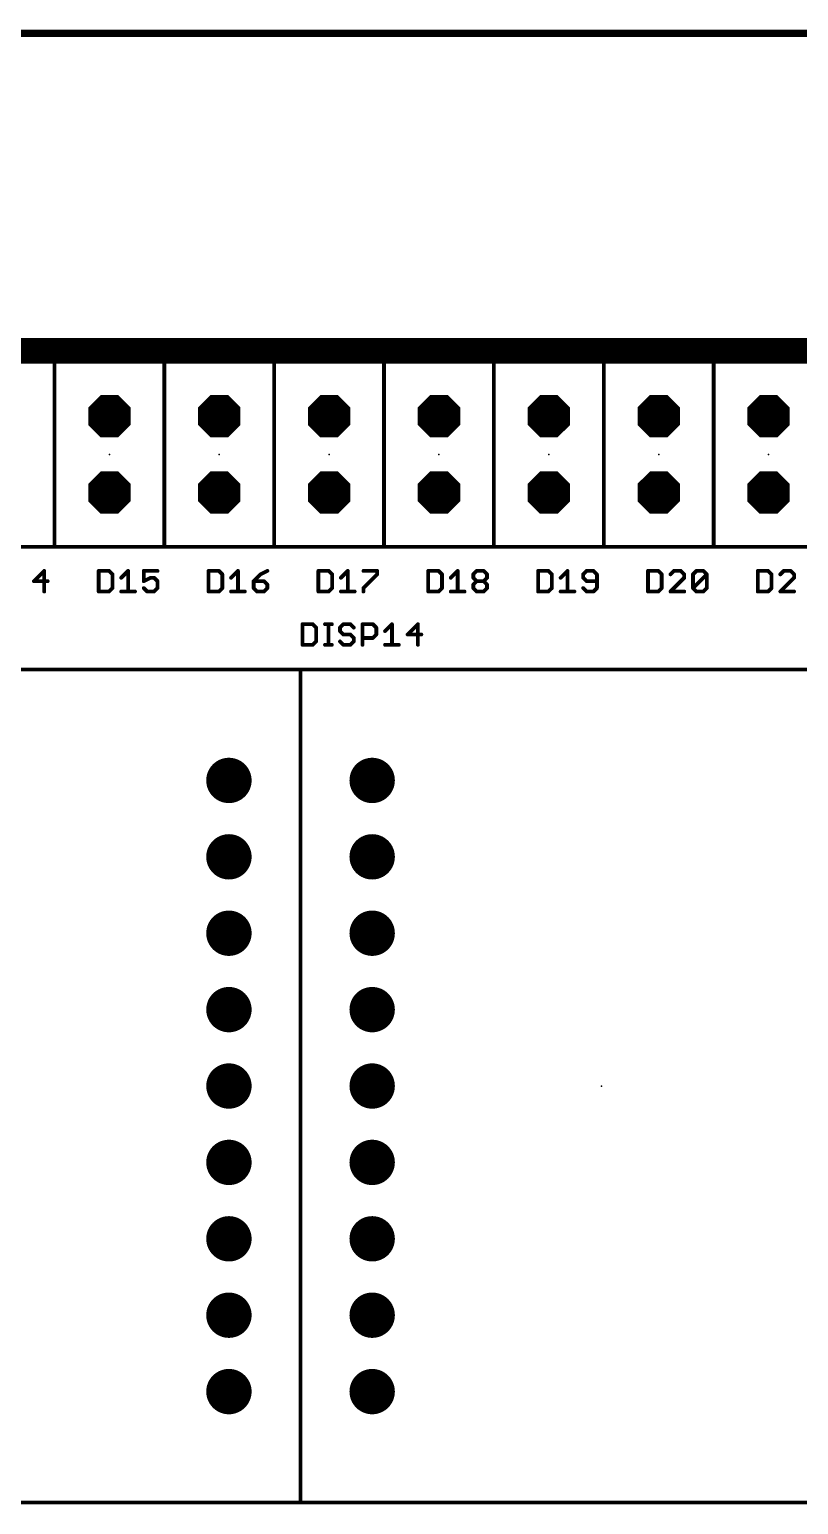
# Model space of a CAD drawing. Extents: x 0 to 426, y 0 to 160.
# Drawn here: x 80.99 to 106.54, y 111.09 to 160.13 of the extents above; entities that cross this region are included whole.
import ezdxf

# ---------------------------------------------------------------- set-up
doc = ezdxf.new("R2010")
doc.units = 0
doc.header["$MEASUREMENT"] = 0
doc.layers.get('0').update_dxf_attribs({"linetype": 'CONTINUOUS'})
for name, color, linetype in [('17', 82, 'CONTINUOUS'), ('20', 7, 'CONTINUOUS'), ('21', 253, 'CONTINUOUS'), ('23', 7, 'CONTINUOUS'), ('25', 253, 'CONTINUOUS')]:
    doc.layers.add(name, color=color, linetype=linetype)

# ---------------------------------------------------------------- blocks, each defined once
blk = doc.blocks.new('OCTAGONP')
at = {"const_width": 0.5}
blk.add_lwpolyline([(-0.25, -0.1036), (-0.25, 0.1036), (-0.1036, 0.25), (0.1036, 0.25), (0.25, 0.1036), (0.25, -0.1036), (0.1036, -0.25), (-0.1036, -0.25), (-0.25, -0.1036), (-0.25, 0.1036)], dxfattribs=at)
blk = doc.blocks.new('ROUNDP')
at = {"const_width": 0.5}
blk.add_lwpolyline([(0, -0.25, 1), (0, 0.25, 1), (0, -0.25)], format="xyb", dxfattribs=at)

msp = doc.modelspace()

# ---------------------------------------------------------------- linework, layer by layer
at = {"layer": '20', "const_width": 0.254}
msp.add_lwpolyline([(395, 160), (5, 160)], dxfattribs=at)
at = {"layer": '21', "const_width": 0.127}
for points in [[(81.825, 149.81), (78.175, 149.81)], [(81.825, 149.81), (78.175, 149.81)], [(81.825, 149.683), (78.175, 149.683)], [(81.825, 149.556), (78.175, 149.556)], [(81.825, 149.075), (81.825, 149.81)], [(85.475, 149.81), (81.825, 149.81)], [(81.825, 149.81), (81.825, 149.075)], [(85.475, 149.81), (81.825, 149.81)], [(85.475, 149.683), (81.825, 149.683)], [(85.475, 149.556), (81.825, 149.556)], [(85.475, 149.075), (85.475, 149.81)], [(89.125, 149.81), (85.475, 149.81)], [(85.475, 149.81), (85.475, 149.075)], [(89.125, 149.81), (85.475, 149.81)], [(89.125, 149.683), (85.475, 149.683)], [(89.125, 149.556), (85.475, 149.556)], [(89.125, 149.075), (89.125, 149.81)], [(92.775, 149.81), (89.125, 149.81)], [(89.125, 149.81), (89.125, 149.075)], [(92.775, 149.81), (89.125, 149.81)], [(92.775, 149.683), (89.125, 149.683)], [(92.775, 149.556), (89.125, 149.556)], [(92.775, 149.075), (92.775, 149.81)], [(96.425, 149.81), (92.775, 149.81)], [(92.775, 149.81), (92.775, 149.075)], [(96.425, 149.81), (92.775, 149.81)], [(96.425, 149.683), (92.775, 149.683)], [(96.425, 149.556), (92.775, 149.556)], [(96.425, 149.075), (96.425, 149.81)], [(100.075, 149.81), (96.425, 149.81)], [(96.425, 149.81), (96.425, 149.075)], [(100.075, 149.81), (96.425, 149.81)], [(100.075, 149.683), (96.425, 149.683)], [(100.075, 149.556), (96.425, 149.556)], [(100.075, 149.075), (100.075, 149.81)], [(103.725, 149.81), (100.075, 149.81)], [(100.075, 149.81), (100.075, 149.075)], [(103.725, 149.81), (100.075, 149.81)], [(103.725, 149.683), (100.075, 149.683)], [(103.725, 149.556), (100.075, 149.556)], [(103.725, 149.075), (103.725, 149.81)], [(107.375, 149.81), (103.725, 149.81)], [(103.725, 149.81), (103.725, 149.075)], [(107.375, 149.81), (103.725, 149.81)], [(107.375, 149.683), (103.725, 149.683)], [(107.375, 149.556), (103.725, 149.556)], [(81.825, 149.429), (78.175, 149.429)], [(81.825, 149.302), (78.175, 149.302)], [(81.825, 149.175), (78.175, 149.175)], [(78.175, 149.075), (81.825, 149.075)], [(78.175, 149.075), (81.825, 149.075)], [(85.475, 149.429), (81.825, 149.429)], [(85.475, 149.302), (81.825, 149.302)], [(85.475, 149.175), (81.825, 149.175)], [(81.825, 149.075), (81.825, 142.925)], [(81.825, 149.075), (85.475, 149.075)], [(81.825, 142.925), (81.825, 149.075)], [(81.825, 149.075), (85.475, 149.075)], [(89.125, 149.429), (85.475, 149.429)], [(89.125, 149.302), (85.475, 149.302)], [(89.125, 149.175), (85.475, 149.175)], [(85.475, 149.075), (85.475, 142.925)], [(85.475, 149.075), (89.125, 149.075)], [(85.475, 142.925), (85.475, 149.075)], [(85.475, 149.075), (89.125, 149.075)], [(92.775, 149.429), (89.125, 149.429)], [(92.775, 149.302), (89.125, 149.302)], [(92.775, 149.175), (89.125, 149.175)], [(89.125, 149.075), (89.125, 142.925)], [(89.125, 149.075), (92.775, 149.075)], [(89.125, 142.925), (89.125, 149.075)], [(89.125, 149.075), (92.775, 149.075)], [(96.425, 149.429), (92.775, 149.429)], [(96.425, 149.302), (92.775, 149.302)], [(96.425, 149.175), (92.775, 149.175)], [(92.775, 149.075), (92.775, 142.925)], [(92.775, 149.075), (96.425, 149.075)], [(92.775, 142.925), (92.775, 149.075)], [(92.775, 149.075), (96.425, 149.075)], [(100.075, 149.429), (96.425, 149.429)], [(100.075, 149.302), (96.425, 149.302)], [(100.075, 149.175), (96.425, 149.175)], [(96.425, 149.075), (96.425, 142.925)], [(96.425, 149.075), (100.075, 149.075)], [(96.425, 142.925), (96.425, 149.075)], [(96.425, 149.075), (100.075, 149.075)], [(103.725, 149.429), (100.075, 149.429)], [(103.725, 149.302), (100.075, 149.302)], [(103.725, 149.175), (100.075, 149.175)], [(100.075, 149.075), (100.075, 142.925)], [(100.075, 149.075), (103.725, 149.075)], [(100.075, 142.925), (100.075, 149.075)], [(100.075, 149.075), (103.725, 149.075)], [(107.375, 149.429), (103.725, 149.429)], [(107.375, 149.302), (103.725, 149.302)], [(107.375, 149.175), (103.725, 149.175)], [(103.725, 149.075), (103.725, 142.925)], [(103.725, 149.075), (107.375, 149.075)], [(103.725, 142.925), (103.725, 149.075)], [(103.725, 149.075), (107.375, 149.075)], [(81.825, 142.925), (78.175, 142.925)], [(85.475, 142.925), (81.825, 142.925)], [(89.125, 142.925), (85.475, 142.925)], [(92.775, 142.925), (89.125, 142.925)], [(96.425, 142.925), (92.775, 142.925)], [(100.075, 142.925), (96.425, 142.925)], [(103.725, 142.925), (100.075, 142.925)], [(107.375, 142.925), (103.725, 142.925)], [(90, 138.85), (70, 138.85)], [(90, 138.85), (90, 111.15)], [(110, 138.85), (90, 138.85)], [(90, 111.15), (90, 138.85)], [(70, 111.15), (90, 111.15)], [(90, 111.15), (110, 111.15)]]:
    msp.add_lwpolyline(points, dxfattribs=at)
at = {"layer": '21', "const_width": 0.0635}
for points in [[(81.825, 149.7148, 1), (81.825, 149.6513)], [(81.8568, 149.81, 1), (81.7933, 149.81)], [(81.8568, 149.81, 1), (81.7933, 149.81)], [(81.825, 149.8417, 1), (81.825, 149.7783)], [(81.825, 149.8417, 1), (81.825, 149.7783)], [(81.825, 149.5877, 1), (81.825, 149.5243)], [(81.825, 149.7783, 1), (81.825, 149.8417)], [(81.825, 149.7783, 1), (81.825, 149.8417)], [(81.825, 149.6513, 1), (81.825, 149.7148)], [(81.825, 149.5243, 1), (81.825, 149.5877)], [(85.5068, 149.81, 1), (85.4433, 149.81)], [(85.5068, 149.81, 1), (85.4433, 149.81)], [(85.475, 149.8417, 1), (85.475, 149.7783)], [(85.475, 149.8417, 1), (85.475, 149.7783)], [(85.475, 149.7148, 1), (85.475, 149.6513)], [(85.475, 149.5877, 1), (85.475, 149.5243)], [(85.475, 149.7783, 1), (85.475, 149.8417)], [(85.475, 149.7783, 1), (85.475, 149.8417)], [(85.475, 149.6513, 1), (85.475, 149.7148)], [(85.475, 149.5243, 1), (85.475, 149.5877)], [(89.1568, 149.81, 1), (89.0932, 149.81)], [(89.1568, 149.81, 1), (89.0932, 149.81)], [(89.125, 149.7148, 1), (89.125, 149.6513)], [(89.125, 149.8417, 1), (89.125, 149.7783)], [(89.125, 149.8417, 1), (89.125, 149.7783)], [(89.125, 149.5877, 1), (89.125, 149.5243)], [(89.125, 149.7783, 1), (89.125, 149.8417)], [(89.125, 149.7783, 1), (89.125, 149.8417)], [(89.125, 149.6513, 1), (89.125, 149.7148)], [(89.125, 149.5243, 1), (89.125, 149.5877)], [(92.775, 149.7148, 1), (92.775, 149.6513)], [(92.8068, 149.81, 1), (92.7433, 149.81)], [(92.8068, 149.81, 1), (92.7433, 149.81)], [(92.775, 149.8417, 1), (92.775, 149.7783)], [(92.775, 149.8417, 1), (92.775, 149.7783)], [(92.775, 149.5877, 1), (92.775, 149.5243)], [(92.775, 149.7783, 1), (92.775, 149.8417)], [(92.775, 149.7783, 1), (92.775, 149.8417)], [(92.775, 149.6513, 1), (92.775, 149.7148)], [(92.775, 149.5243, 1), (92.775, 149.5877)], [(96.4568, 149.81, 1), (96.3933, 149.81)], [(96.4568, 149.81, 1), (96.3933, 149.81)], [(96.425, 149.8417, 1), (96.425, 149.7783)], [(96.425, 149.8417, 1), (96.425, 149.7783)], [(96.425, 149.7148, 1), (96.425, 149.6513)], [(96.425, 149.5877, 1), (96.425, 149.5243)], [(96.425, 149.7783, 1), (96.425, 149.8417)], [(96.425, 149.7783, 1), (96.425, 149.8417)], [(96.425, 149.6513, 1), (96.425, 149.7148)], [(96.425, 149.5243, 1), (96.425, 149.5877)], [(100.075, 149.7148, 1), (100.075, 149.6513)], [(100.1068, 149.81, 1), (100.0433, 149.81)], [(100.1068, 149.81, 1), (100.0433, 149.81)], [(100.075, 149.8417, 1), (100.075, 149.7783)], [(100.075, 149.8417, 1), (100.075, 149.7783)], [(100.075, 149.5877, 1), (100.075, 149.5243)], [(100.075, 149.7783, 1), (100.075, 149.8417)], [(100.075, 149.7783, 1), (100.075, 149.8417)], [(100.075, 149.6513, 1), (100.075, 149.7148)], [(100.075, 149.5243, 1), (100.075, 149.5877)], [(103.7568, 149.81, 1), (103.6933, 149.81)], [(103.7568, 149.81, 1), (103.6933, 149.81)], [(103.725, 149.8417, 1), (103.725, 149.7783)], [(103.725, 149.8417, 1), (103.725, 149.7783)], [(103.725, 149.7148, 1), (103.725, 149.6513)], [(103.725, 149.5877, 1), (103.725, 149.5243)], [(103.725, 149.7783, 1), (103.725, 149.8417)], [(103.725, 149.7783, 1), (103.725, 149.8417)], [(103.725, 149.6513, 1), (103.725, 149.7148)], [(103.725, 149.5243, 1), (103.725, 149.5877)], [(81.825, 149.3338, 1), (81.825, 149.2703)], [(81.825, 149.1068, 1), (81.825, 149.0433)], [(81.825, 149.1068, 1), (81.825, 149.0433)], [(81.825, 149.4607, 1), (81.825, 149.3973)], [(81.825, 149.2067, 1), (81.825, 149.1433)], [(81.8568, 149.075, 1), (81.7933, 149.075)], [(81.8568, 149.075, 1), (81.7933, 149.075)], [(81.7933, 149.075, 1), (81.8568, 149.075)], [(81.7933, 149.075, 1), (81.8568, 149.075)], [(81.825, 149.3973, 1), (81.825, 149.4607)], [(81.825, 149.2703, 1), (81.825, 149.3338)], [(81.825, 149.1433, 1), (81.825, 149.2067)], [(81.825, 149.0433, 1), (81.825, 149.1068)], [(81.825, 149.0433, 1), (81.825, 149.1068)], [(85.475, 149.4607, 1), (85.475, 149.3973)], [(85.475, 149.3338, 1), (85.475, 149.2703)], [(85.475, 149.2067, 1), (85.475, 149.1433)], [(85.5068, 149.075, 1), (85.4433, 149.075)], [(85.475, 149.1068, 1), (85.475, 149.0433)], [(85.5068, 149.075, 1), (85.4433, 149.075)], [(85.475, 149.1068, 1), (85.475, 149.0433)], [(85.4433, 149.075, 1), (85.5068, 149.075)], [(85.4433, 149.075, 1), (85.5068, 149.075)], [(85.475, 149.3973, 1), (85.475, 149.4607)], [(85.475, 149.2703, 1), (85.475, 149.3338)], [(85.475, 149.1433, 1), (85.475, 149.2067)], [(85.475, 149.0433, 1), (85.475, 149.1068)], [(85.475, 149.0433, 1), (85.475, 149.1068)], [(89.1568, 149.075, 1), (89.0932, 149.075)], [(89.1568, 149.075, 1), (89.0932, 149.075)], [(89.0932, 149.075, 1), (89.1568, 149.075)], [(89.0932, 149.075, 1), (89.1568, 149.075)], [(89.125, 149.3338, 1), (89.125, 149.2703)], [(89.125, 149.1068, 1), (89.125, 149.0433)], [(89.125, 149.1068, 1), (89.125, 149.0433)], [(89.125, 149.4607, 1), (89.125, 149.3973)], [(89.125, 149.2067, 1), (89.125, 149.1433)], [(89.125, 149.3973, 1), (89.125, 149.4607)], [(89.125, 149.2703, 1), (89.125, 149.3338)], [(89.125, 149.1433, 1), (89.125, 149.2067)], [(89.125, 149.0433, 1), (89.125, 149.1068)], [(89.125, 149.0433, 1), (89.125, 149.1068)], [(92.775, 149.3338, 1), (92.775, 149.2703)], [(92.775, 149.1068, 1), (92.775, 149.0433)], [(92.775, 149.1068, 1), (92.775, 149.0433)], [(92.775, 149.4607, 1), (92.775, 149.3973)], [(92.775, 149.2067, 1), (92.775, 149.1433)], [(92.8068, 149.075, 1), (92.7433, 149.075)], [(92.8068, 149.075, 1), (92.7433, 149.075)], [(92.7433, 149.075, 1), (92.8068, 149.075)], [(92.7433, 149.075, 1), (92.8068, 149.075)], [(92.775, 149.3973, 1), (92.775, 149.4607)], [(92.775, 149.2703, 1), (92.775, 149.3338)], [(92.775, 149.1433, 1), (92.775, 149.2067)], [(92.775, 149.0433, 1), (92.775, 149.1068)], [(92.775, 149.0433, 1), (92.775, 149.1068)], [(96.425, 149.4607, 1), (96.425, 149.3973)], [(96.425, 149.3338, 1), (96.425, 149.2703)], [(96.425, 149.2067, 1), (96.425, 149.1433)], [(96.4568, 149.075, 1), (96.3933, 149.075)], [(96.425, 149.1068, 1), (96.425, 149.0433)], [(96.4568, 149.075, 1), (96.3933, 149.075)], [(96.425, 149.1068, 1), (96.425, 149.0433)], [(96.3933, 149.075, 1), (96.4568, 149.075)], [(96.3933, 149.075, 1), (96.4568, 149.075)], [(96.425, 149.3973, 1), (96.425, 149.4607)], [(96.425, 149.2703, 1), (96.425, 149.3338)], [(96.425, 149.1433, 1), (96.425, 149.2067)], [(96.425, 149.0433, 1), (96.425, 149.1068)], [(96.425, 149.0433, 1), (96.425, 149.1068)], [(100.075, 149.3338, 1), (100.075, 149.2703)], [(100.075, 149.1068, 1), (100.075, 149.0433)], [(100.075, 149.1068, 1), (100.075, 149.0433)], [(100.075, 149.4607, 1), (100.075, 149.3973)], [(100.075, 149.2067, 1), (100.075, 149.1433)], [(100.1068, 149.075, 1), (100.0433, 149.075)], [(100.1068, 149.075, 1), (100.0433, 149.075)], [(100.0433, 149.075, 1), (100.1068, 149.075)], [(100.0433, 149.075, 1), (100.1068, 149.075)], [(100.075, 149.3973, 1), (100.075, 149.4607)], [(100.075, 149.2703, 1), (100.075, 149.3338)], [(100.075, 149.1433, 1), (100.075, 149.2067)], [(100.075, 149.0433, 1), (100.075, 149.1068)], [(100.075, 149.0433, 1), (100.075, 149.1068)], [(103.725, 149.4607, 1), (103.725, 149.3973)], [(103.725, 149.3338, 1), (103.725, 149.2703)], [(103.725, 149.2067, 1), (103.725, 149.1433)], [(103.7568, 149.075, 1), (103.6933, 149.075)], [(103.725, 149.1068, 1), (103.725, 149.0433)], [(103.7568, 149.075, 1), (103.6933, 149.075)], [(103.725, 149.1068, 1), (103.725, 149.0433)], [(103.6933, 149.075, 1), (103.7568, 149.075)], [(103.6933, 149.075, 1), (103.7568, 149.075)], [(103.725, 149.3973, 1), (103.725, 149.4607)], [(103.725, 149.2703, 1), (103.725, 149.3338)], [(103.725, 149.1433, 1), (103.725, 149.2067)], [(103.725, 149.0433, 1), (103.725, 149.1068)], [(103.725, 149.0433, 1), (103.725, 149.1068)], [(81.825, 142.9567, 1), (81.825, 142.8933)], [(81.7933, 142.925, 1), (81.8568, 142.925)], [(81.7933, 142.925, 1), (81.8568, 142.925)], [(81.825, 142.8933, 1), (81.825, 142.9567)], [(85.475, 142.9567, 1), (85.475, 142.8933)], [(85.4433, 142.925, 1), (85.5068, 142.925)], [(85.4433, 142.925, 1), (85.5068, 142.925)], [(85.475, 142.8933, 1), (85.475, 142.9567)], [(89.0932, 142.925, 1), (89.1568, 142.925)], [(89.0932, 142.925, 1), (89.1568, 142.925)], [(89.125, 142.9567, 1), (89.125, 142.8933)], [(89.125, 142.8933, 1), (89.125, 142.9567)], [(92.775, 142.9567, 1), (92.775, 142.8933)], [(92.7433, 142.925, 1), (92.8068, 142.925)], [(92.7433, 142.925, 1), (92.8068, 142.925)], [(92.775, 142.8933, 1), (92.775, 142.9567)], [(96.425, 142.9567, 1), (96.425, 142.8933)], [(96.3933, 142.925, 1), (96.4568, 142.925)], [(96.3933, 142.925, 1), (96.4568, 142.925)], [(96.425, 142.8933, 1), (96.425, 142.9567)], [(100.075, 142.9567, 1), (100.075, 142.8933)], [(100.0433, 142.925, 1), (100.1068, 142.925)], [(100.0433, 142.925, 1), (100.1068, 142.925)], [(100.075, 142.8933, 1), (100.075, 142.9567)], [(103.725, 142.9567, 1), (103.725, 142.8933)], [(103.6933, 142.925, 1), (103.7568, 142.925)], [(103.6933, 142.925, 1), (103.7568, 142.925)], [(103.725, 142.8933, 1), (103.725, 142.9567)], [(90.0318, 138.85, 1), (89.9682, 138.85)], [(90.0318, 138.85, 1), (89.9682, 138.85)], [(90, 138.8817, 1), (90, 138.8183)], [(90, 138.8183, 1), (90, 138.8817)], [(89.9682, 111.15, 1), (90.0318, 111.15)], [(89.9682, 111.15, 1), (90.0318, 111.15)], [(90, 111.1818, 1), (90, 111.1183)], [(90, 111.1183, 1), (90, 111.1818)]]:
    msp.add_lwpolyline(points, format="xyb", dxfattribs=at)
at = {"layer": '23'}
for p in [(83.65, 146), (87.3, 146), (90.95, 146), (94.6, 146), (98.25, 146), (101.9, 146), (105.55, 146), (100, 125)]:
    msp.add_point(p, dxfattribs=at)
at = {"layer": '25', "const_width": 0.127}
for points in [[(81.4833, 142.1271), (81.1401, 141.7839)], [(81.1401, 141.7839), (81.5977, 141.7839)], [(81.4833, 141.4407), (81.4833, 142.1271)], [(83.2933, 142.1271), (83.2933, 141.4407)], [(83.6364, 142.1271), (83.2933, 142.1271)], [(83.7508, 142.0127), (83.6364, 142.1271)], [(83.7508, 141.5551), (83.7508, 142.0127)], [(84.0417, 141.8983), (84.2705, 142.1271)], [(84.2705, 142.1271), (84.2705, 141.4407)], [(85.2477, 142.1271), (84.7901, 142.1271)], [(84.7901, 142.1271), (84.7901, 141.7839)], [(84.7901, 141.7839), (85.0189, 141.8983)], [(85.0189, 141.8983), (85.1333, 141.8983)], [(85.1333, 141.8983), (85.2477, 141.7839)], [(85.2477, 141.7839), (85.2477, 141.5551)], [(86.9433, 142.1271), (86.9433, 141.4407)], [(87.2864, 142.1271), (86.9433, 142.1271)], [(87.4008, 142.0127), (87.2864, 142.1271)], [(87.4008, 141.5551), (87.4008, 142.0127)], [(87.6917, 141.8983), (87.9205, 142.1271)], [(87.9205, 142.1271), (87.9205, 141.4407)], [(88.6689, 142.0127), (88.4401, 141.7839)], [(88.4401, 141.7839), (88.4401, 141.5551)], [(88.7833, 141.7839), (88.4401, 141.7839)], [(88.8977, 142.1271), (88.6689, 142.0127)], [(88.8977, 141.6695), (88.7833, 141.7839)], [(88.8977, 141.5551), (88.8977, 141.6695)], [(90.5933, 142.1271), (90.5933, 141.4407)], [(90.9364, 142.1271), (90.5933, 142.1271)], [(91.0508, 142.0127), (90.9364, 142.1271)], [(91.0508, 141.5551), (91.0508, 142.0127)], [(91.3417, 141.8983), (91.5705, 142.1271)], [(91.5705, 142.1271), (91.5705, 141.4407)], [(92.0901, 142.1271), (92.5477, 142.1271)], [(92.5477, 142.0127), (92.0901, 141.5551)], [(92.5477, 142.1271), (92.5477, 142.0127)], [(94.2433, 142.1271), (94.2433, 141.4407)], [(94.5864, 142.1271), (94.2433, 142.1271)], [(94.7008, 142.0127), (94.5864, 142.1271)], [(94.7008, 141.5551), (94.7008, 142.0127)], [(94.9917, 141.8983), (95.2205, 142.1271)], [(95.2205, 142.1271), (95.2205, 141.4407)], [(95.7401, 142.0127), (95.8545, 142.1271)], [(95.7401, 141.8983), (95.7401, 142.0127)], [(95.8545, 141.7839), (95.7401, 141.8983)], [(95.7401, 141.6695), (95.8545, 141.7839)], [(95.7401, 141.5551), (95.7401, 141.6695)], [(95.8545, 142.1271), (96.0833, 142.1271)], [(95.8545, 141.7839), (96.0833, 141.7839)], [(96.0833, 142.1271), (96.1977, 142.0127)], [(96.1977, 141.8983), (96.0833, 141.7839)], [(96.0833, 141.7839), (96.1977, 141.6695)], [(96.1977, 142.0127), (96.1977, 141.8983)], [(96.1977, 141.6695), (96.1977, 141.5551)], [(97.8933, 142.1271), (97.8933, 141.4407)], [(98.2364, 142.1271), (97.8933, 142.1271)], [(98.3508, 142.0127), (98.2364, 142.1271)], [(98.3508, 141.5551), (98.3508, 142.0127)], [(98.6417, 141.8983), (98.8705, 142.1271)], [(98.8705, 142.1271), (98.8705, 141.4407)], [(99.5045, 142.1271), (99.3901, 142.0127)], [(99.3901, 142.0127), (99.3901, 141.8983)], [(99.3901, 141.8983), (99.5045, 141.7839)], [(99.7333, 142.1271), (99.5045, 142.1271)], [(99.5045, 141.7839), (99.8477, 141.7839)], [(99.8477, 142.0127), (99.7333, 142.1271)], [(99.8477, 141.5551), (99.8477, 142.0127)], [(101.5433, 142.1271), (101.5433, 141.4407)], [(101.8864, 142.1271), (101.5433, 142.1271)], [(102.0008, 142.0127), (101.8864, 142.1271)], [(102.0008, 141.5551), (102.0008, 142.0127)], [(102.4061, 142.1271), (102.2917, 142.0127)], [(102.2917, 141.4407), (102.7493, 141.8983)], [(102.6349, 142.1271), (102.4061, 142.1271)], [(102.7493, 142.0127), (102.6349, 142.1271)], [(102.7493, 141.8983), (102.7493, 142.0127)], [(103.0401, 142.0127), (103.1545, 142.1271)], [(103.0401, 141.5551), (103.0401, 142.0127)], [(103.0401, 141.5551), (103.4977, 142.0127)], [(103.1545, 142.1271), (103.3833, 142.1271)], [(103.3833, 142.1271), (103.4977, 142.0127)], [(103.4977, 142.0127), (103.4977, 141.5551)], [(105.1933, 142.1271), (105.1933, 141.4407)], [(105.5364, 142.1271), (105.1933, 142.1271)], [(105.6508, 142.0127), (105.5364, 142.1271)], [(105.6508, 141.5551), (105.6508, 142.0127)], [(106.0561, 142.1271), (105.9417, 142.0127)], [(105.9417, 141.4407), (106.3993, 141.8983)], [(106.2849, 142.1271), (106.0561, 142.1271)], [(106.3993, 142.0127), (106.2849, 142.1271)], [(106.3993, 141.8983), (106.3993, 142.0127)], [(83.2933, 141.4407), (83.6364, 141.4407)], [(83.6364, 141.4407), (83.7508, 141.5551)], [(84.0417, 141.4407), (84.4993, 141.4407)], [(84.9045, 141.4407), (84.7901, 141.5551)], [(85.1333, 141.4407), (84.9045, 141.4407)], [(85.2477, 141.5551), (85.1333, 141.4407)], [(86.9433, 141.4407), (87.2864, 141.4407)], [(87.2864, 141.4407), (87.4008, 141.5551)], [(87.6917, 141.4407), (88.1493, 141.4407)], [(88.4401, 141.5551), (88.5545, 141.4407)], [(88.5545, 141.4407), (88.7833, 141.4407)], [(88.7833, 141.4407), (88.8977, 141.5551)], [(90.5933, 141.4407), (90.9364, 141.4407)], [(90.9364, 141.4407), (91.0508, 141.5551)], [(91.3417, 141.4407), (91.7993, 141.4407)], [(92.0901, 141.5551), (92.0901, 141.4407)], [(94.2433, 141.4407), (94.5864, 141.4407)], [(94.5864, 141.4407), (94.7008, 141.5551)], [(94.9917, 141.4407), (95.4493, 141.4407)], [(95.8545, 141.4407), (95.7401, 141.5551)], [(96.0833, 141.4407), (95.8545, 141.4407)], [(96.1977, 141.5551), (96.0833, 141.4407)], [(97.8933, 141.4407), (98.2364, 141.4407)], [(98.2364, 141.4407), (98.3508, 141.5551)], [(98.6417, 141.4407), (99.0993, 141.4407)], [(99.3901, 141.5551), (99.5045, 141.4407)], [(99.5045, 141.4407), (99.7333, 141.4407)], [(99.7333, 141.4407), (99.8477, 141.5551)], [(101.5433, 141.4407), (101.8864, 141.4407)], [(101.8864, 141.4407), (102.0008, 141.5551)], [(102.7493, 141.4407), (102.2917, 141.4407)], [(103.1545, 141.4407), (103.0401, 141.5551)], [(103.3833, 141.4407), (103.1545, 141.4407)], [(103.4977, 141.5551), (103.3833, 141.4407)], [(105.1933, 141.4407), (105.5364, 141.4407)], [(105.5364, 141.4407), (105.6508, 141.5551)], [(106.3993, 141.4407), (105.9417, 141.4407)], [(90.0635, 140.3549), (90.0635, 139.6685)], [(90.4067, 140.3549), (90.0635, 140.3549)], [(90.5211, 140.2405), (90.4067, 140.3549)], [(90.5211, 139.7829), (90.5211, 140.2405)], [(90.8119, 140.3549), (91.0407, 140.3549)], [(90.9263, 139.6685), (90.9263, 140.3549)], [(91.4253, 140.3549), (91.3109, 140.2405)], [(91.3109, 140.2405), (91.3109, 140.1261)], [(91.654, 140.3549), (91.4253, 140.3549)], [(91.7685, 140.2405), (91.654, 140.3549)], [(92.0593, 139.6685), (92.0593, 140.3549)], [(92.0593, 140.3549), (92.4025, 140.3549)], [(92.4025, 140.3549), (92.5169, 140.2405)], [(92.5169, 140.2405), (92.5169, 140.0117)], [(92.8077, 140.1261), (93.0365, 140.3549)], [(93.0365, 140.3549), (93.0365, 139.6685)], [(93.8993, 140.3549), (93.5561, 140.0117)], [(93.8993, 139.6685), (93.8993, 140.3549)], [(90.4067, 139.6685), (90.5211, 139.7829)], [(91.3109, 140.1261), (91.4253, 140.0117)], [(91.4253, 139.6685), (91.3109, 139.7829)], [(91.4253, 140.0117), (91.654, 140.0117)], [(91.654, 140.0117), (91.7685, 139.8973)], [(91.7685, 139.7829), (91.654, 139.6685)], [(91.7685, 139.8973), (91.7685, 139.7829)], [(92.4025, 139.8973), (92.0593, 139.8973)], [(92.5169, 140.0117), (92.4025, 139.8973)], [(93.5561, 140.0117), (94.0137, 140.0117)], [(90.0635, 139.6685), (90.4067, 139.6685)], [(90.8119, 139.6685), (91.0407, 139.6685)], [(91.654, 139.6685), (91.4253, 139.6685)], [(92.8077, 139.6685), (93.2653, 139.6685)]]:
    msp.add_lwpolyline(points, dxfattribs=at)
at = {"layer": '25', "const_width": 0.0635}
for points in [[(81.1401, 141.8156, 1), (81.1401, 141.7521)], [(81.1176, 141.8063, 1), (81.1625, 141.7614)], [(81.515, 142.1271, 1), (81.4515, 142.1271)], [(81.5057, 142.1046, 1), (81.4608, 142.1495)], [(81.5977, 141.7521, 1), (81.5977, 141.8156)], [(83.325, 142.1271, 1), (83.2615, 142.1271)], [(83.2933, 142.1588, 1), (83.2933, 142.0953)], [(83.6589, 142.1495, 1), (83.614, 142.1046)], [(83.6364, 142.0953, 1), (83.6364, 142.1588)], [(83.7826, 142.0127, 1), (83.7191, 142.0127)], [(83.7284, 141.9902, 1), (83.7733, 142.0351)], [(84.0192, 141.9207, 1), (84.0641, 141.8758)], [(84.3022, 142.1271, 1), (84.2387, 142.1271)], [(84.2929, 142.1046, 1), (84.248, 142.1495)], [(84.8218, 142.1271, 1), (84.7583, 142.1271)], [(84.7901, 142.1588, 1), (84.7901, 142.0953)], [(84.7759, 141.8123, 1), (84.8043, 141.7555)], [(84.7583, 141.7839, 1), (84.8218, 141.7839)], [(85.0189, 141.93, 1), (85.0189, 141.8665)], [(85.0331, 141.8699, 1), (85.0047, 141.9267)], [(85.1557, 141.9207, 1), (85.1108, 141.8758)], [(85.1333, 141.8665, 1), (85.1333, 141.93)], [(85.2794, 141.7839, 1), (85.2159, 141.7839)], [(85.2252, 141.7614, 1), (85.2701, 141.8063)], [(85.2477, 142.0953, 1), (85.2477, 142.1588)], [(86.975, 142.1271, 1), (86.9115, 142.1271)], [(86.9433, 142.1588, 1), (86.9433, 142.0953)], [(87.3089, 142.1495, 1), (87.264, 142.1046)], [(87.2864, 142.0953, 1), (87.2864, 142.1588)], [(87.4326, 142.0127, 1), (87.3691, 142.0127)], [(87.3784, 141.9902, 1), (87.4233, 142.0351)], [(87.6692, 141.9207, 1), (87.7141, 141.8758)], [(87.9522, 142.1271, 1), (87.8887, 142.1271)], [(87.9429, 142.1046, 1), (87.898, 142.1495)], [(88.4718, 141.7839, 1), (88.4083, 141.7839)], [(88.4401, 141.8156, 1), (88.4401, 141.7521)], [(88.4176, 141.8063, 1), (88.4625, 141.7614)], [(88.6547, 142.0411, 1), (88.6831, 141.9843)], [(88.6913, 141.9902, 1), (88.6464, 142.0351)], [(88.8057, 141.8063, 1), (88.7608, 141.7614)], [(88.7833, 141.7521, 1), (88.7833, 141.8156)], [(88.9294, 141.6695, 1), (88.8659, 141.6695)], [(88.9119, 142.0987, 1), (88.8835, 142.1555)], [(90.625, 142.1271, 1), (90.5615, 142.1271)], [(90.5933, 142.1588, 1), (90.5933, 142.0953)], [(90.9589, 142.1495, 1), (90.914, 142.1046)], [(90.9364, 142.0953, 1), (90.9364, 142.1588)], [(91.0826, 142.0127, 1), (91.0191, 142.0127)], [(91.0284, 141.9902, 1), (91.0733, 142.0351)], [(91.3192, 141.9207, 1), (91.3641, 141.8758)], [(91.6022, 142.1271, 1), (91.5387, 142.1271)], [(91.5929, 142.1046, 1), (91.548, 142.1495)], [(92.0901, 142.1588, 1), (92.0901, 142.0953)], [(92.5794, 142.1271, 1), (92.5159, 142.1271)], [(92.5159, 142.0127, 1), (92.5794, 142.0127)], [(92.5701, 141.9902, 1), (92.5252, 142.0351)], [(92.5477, 142.0953, 1), (92.5477, 142.1588)], [(94.275, 142.1271, 1), (94.2115, 142.1271)], [(94.2433, 142.1588, 1), (94.2433, 142.0953)], [(94.6089, 142.1495, 1), (94.564, 142.1046)], [(94.5864, 142.0953, 1), (94.5864, 142.1588)], [(94.7326, 142.0127, 1), (94.6691, 142.0127)], [(94.6784, 141.9902, 1), (94.7233, 142.0351)], [(94.9692, 141.9207, 1), (95.0141, 141.8758)], [(95.2522, 142.1271, 1), (95.1887, 142.1271)], [(95.2429, 142.1046, 1), (95.198, 142.1495)], [(95.7718, 142.0127, 1), (95.7083, 142.0127)], [(95.7083, 141.8983, 1), (95.7718, 141.8983)], [(95.7718, 141.6695, 1), (95.7083, 141.6695)], [(95.7176, 142.0351, 1), (95.7625, 141.9902)], [(95.7625, 141.9207, 1), (95.7176, 141.8758)], [(95.8545, 142.1588, 1), (95.8545, 142.0953)], [(95.8545, 141.8156, 1), (95.8545, 141.7521)], [(95.8769, 142.1046, 1), (95.832, 142.1495)], [(95.8769, 141.7614, 1), (95.832, 141.8063)], [(95.832, 141.7614, 1), (95.8769, 141.8063)], [(96.1057, 142.1495, 1), (96.0608, 142.1046)], [(96.1057, 141.8063, 1), (96.0608, 141.7614)], [(96.0608, 141.8063, 1), (96.1057, 141.7614)], [(96.0833, 142.0953, 1), (96.0833, 142.1588)], [(96.0833, 141.7521, 1), (96.0833, 141.8156)], [(96.2294, 142.0127, 1), (96.1659, 142.0127)], [(96.1659, 141.8983, 1), (96.2294, 141.8983)], [(96.2294, 141.6695, 1), (96.1659, 141.6695)], [(96.2201, 141.8758, 1), (96.1752, 141.9207)], [(96.1752, 141.9902, 1), (96.2201, 142.0351)], [(97.925, 142.1271, 1), (97.8615, 142.1271)], [(97.8933, 142.1588, 1), (97.8933, 142.0953)], [(98.2589, 142.1495, 1), (98.214, 142.1046)], [(98.2364, 142.0953, 1), (98.2364, 142.1588)], [(98.3826, 142.0127, 1), (98.3191, 142.0127)], [(98.3284, 141.9902, 1), (98.3733, 142.0351)], [(98.6192, 141.9207, 1), (98.6641, 141.8758)], [(98.9022, 142.1271, 1), (98.8387, 142.1271)], [(98.8929, 142.1046, 1), (98.848, 142.1495)], [(99.4218, 142.0127, 1), (99.3583, 142.0127)], [(99.3676, 142.0351, 1), (99.4125, 141.9902)], [(99.4125, 141.9207, 1), (99.3676, 141.8758)], [(99.3583, 141.8983, 1), (99.4218, 141.8983)], [(99.5045, 142.1588, 1), (99.5045, 142.0953)], [(99.5045, 141.8156, 1), (99.5045, 141.7521)], [(99.5269, 142.1046, 1), (99.482, 142.1495)], [(99.482, 141.7614, 1), (99.5269, 141.8063)], [(99.7557, 142.1495, 1), (99.7108, 142.1046)], [(99.7333, 142.0953, 1), (99.7333, 142.1588)], [(99.8794, 142.0127, 1), (99.8159, 142.0127)], [(99.8252, 141.9902, 1), (99.8701, 142.0351)], [(99.8477, 141.7521, 1), (99.8477, 141.8156)], [(101.575, 142.1271, 1), (101.5115, 142.1271)], [(101.5433, 142.1588, 1), (101.5433, 142.0953)], [(101.9089, 142.1495, 1), (101.864, 142.1046)], [(101.8864, 142.0953, 1), (101.8864, 142.1588)], [(102.0326, 142.0127, 1), (101.9691, 142.0127)], [(101.9784, 141.9902, 1), (102.0233, 142.0351)], [(102.2692, 142.0351, 1), (102.3141, 141.9902)], [(102.4061, 142.1588, 1), (102.4061, 142.0953)], [(102.4285, 142.1046, 1), (102.3836, 142.1495)], [(102.6573, 142.1495, 1), (102.6124, 142.1046)], [(102.6349, 142.0953, 1), (102.6349, 142.1588)], [(102.781, 142.0127, 1), (102.7175, 142.0127)], [(102.7175, 141.8983, 1), (102.781, 141.8983)], [(102.7268, 141.9902, 1), (102.7717, 142.0351)], [(102.7717, 141.8758, 1), (102.7268, 141.9207)], [(103.0718, 142.0127, 1), (103.0083, 142.0127)], [(103.0176, 142.0351, 1), (103.0625, 141.9902)], [(103.1545, 142.1588, 1), (103.1545, 142.0953)], [(103.1769, 142.1046, 1), (103.132, 142.1495)], [(103.4057, 142.1495, 1), (103.3608, 142.1046)], [(103.3833, 142.0953, 1), (103.3833, 142.1588)], [(103.5294, 142.0127, 1), (103.4659, 142.0127)], [(103.5201, 141.9902, 1), (103.4752, 142.0351)], [(103.4752, 141.9902, 1), (103.5201, 142.0351)], [(105.225, 142.1271, 1), (105.1615, 142.1271)], [(105.1933, 142.1588, 1), (105.1933, 142.0953)], [(105.5589, 142.1495, 1), (105.514, 142.1046)], [(105.5364, 142.0953, 1), (105.5364, 142.1588)], [(105.6826, 142.0127, 1), (105.6191, 142.0127)], [(105.6284, 141.9902, 1), (105.6733, 142.0351)], [(105.9192, 142.0351, 1), (105.9641, 141.9902)], [(106.0561, 142.1588, 1), (106.0561, 142.0953)], [(106.0785, 142.1046, 1), (106.0336, 142.1495)], [(106.3073, 142.1495, 1), (106.2624, 142.1046)], [(106.2849, 142.0953, 1), (106.2849, 142.1588)], [(106.431, 142.0127, 1), (106.3675, 142.0127)], [(106.3675, 141.8983, 1), (106.431, 141.8983)], [(106.3768, 141.9902, 1), (106.4217, 142.0351)], [(106.4217, 141.8758, 1), (106.3768, 141.9207)], [(81.4515, 141.4407, 1), (81.515, 141.4407)], [(83.2933, 141.4725, 1), (83.2933, 141.409)], [(83.2615, 141.4407, 1), (83.325, 141.4407)], [(83.614, 141.4632, 1), (83.6589, 141.4182)], [(83.6364, 141.409, 1), (83.6364, 141.4725)], [(83.7191, 141.5551, 1), (83.7826, 141.5551)], [(83.7733, 141.5326, 1), (83.7284, 141.5775)], [(84.0417, 141.4725, 1), (84.0417, 141.409)], [(84.2387, 141.4407, 1), (84.3022, 141.4407)], [(84.4993, 141.409, 1), (84.4993, 141.4725)], [(84.8125, 141.5775, 1), (84.7676, 141.5326)], [(84.9045, 141.4725, 1), (84.9045, 141.409)], [(84.882, 141.4182, 1), (84.9269, 141.4632)], [(85.1108, 141.4632, 1), (85.1557, 141.4182)], [(85.1333, 141.409, 1), (85.1333, 141.4725)], [(85.2159, 141.5551, 1), (85.2794, 141.5551)], [(85.2701, 141.5326, 1), (85.2252, 141.5775)], [(86.9433, 141.4725, 1), (86.9433, 141.409)], [(86.9115, 141.4407, 1), (86.975, 141.4407)], [(87.264, 141.4632, 1), (87.3089, 141.4182)], [(87.2864, 141.409, 1), (87.2864, 141.4725)], [(87.3691, 141.5551, 1), (87.4326, 141.5551)], [(87.4233, 141.5326, 1), (87.3784, 141.5775)], [(87.6917, 141.4725, 1), (87.6917, 141.409)], [(87.8887, 141.4407, 1), (87.9522, 141.4407)], [(88.1493, 141.409, 1), (88.1493, 141.4725)], [(88.4625, 141.5775, 1), (88.4176, 141.5326)], [(88.4083, 141.5551, 1), (88.4718, 141.5551)], [(88.5545, 141.4725, 1), (88.5545, 141.409)], [(88.532, 141.4182, 1), (88.5769, 141.4632)], [(88.7608, 141.4632, 1), (88.8057, 141.4182)], [(88.7833, 141.409, 1), (88.7833, 141.4725)], [(88.8659, 141.5551, 1), (88.9294, 141.5551)], [(88.8752, 141.647, 1), (88.9201, 141.6919)], [(88.9201, 141.5326, 1), (88.8752, 141.5775)], [(90.5615, 141.4407, 1), (90.625, 141.4407)], [(90.5933, 141.4725, 1), (90.5933, 141.409)], [(90.914, 141.4632, 1), (90.9589, 141.4182)], [(90.9364, 141.409, 1), (90.9364, 141.4725)], [(91.0191, 141.5551, 1), (91.0826, 141.5551)], [(91.0733, 141.5326, 1), (91.0284, 141.5775)], [(91.3417, 141.4725, 1), (91.3417, 141.409)], [(91.5387, 141.4407, 1), (91.6022, 141.4407)], [(91.7993, 141.409, 1), (91.7993, 141.4725)], [(92.1218, 141.5551, 1), (92.0583, 141.5551)], [(92.0676, 141.5775, 1), (92.1125, 141.5326)], [(92.0583, 141.4407, 1), (92.1218, 141.4407)], [(94.2433, 141.4725, 1), (94.2433, 141.409)], [(94.2115, 141.4407, 1), (94.275, 141.4407)], [(94.564, 141.4632, 1), (94.6089, 141.4182)], [(94.5864, 141.409, 1), (94.5864, 141.4725)], [(94.6691, 141.5551, 1), (94.7326, 141.5551)], [(94.7233, 141.5326, 1), (94.6784, 141.5775)], [(94.9917, 141.4725, 1), (94.9917, 141.409)], [(95.1887, 141.4407, 1), (95.2522, 141.4407)], [(95.4493, 141.409, 1), (95.4493, 141.4725)], [(95.7083, 141.5551, 1), (95.7718, 141.5551)], [(95.7176, 141.6919, 1), (95.7625, 141.647)], [(95.7625, 141.5775, 1), (95.7176, 141.5326)], [(95.8545, 141.4725, 1), (95.8545, 141.409)], [(95.832, 141.4182, 1), (95.8769, 141.4632)], [(96.0608, 141.4632, 1), (96.1057, 141.4182)], [(96.0833, 141.409, 1), (96.0833, 141.4725)], [(96.1659, 141.5551, 1), (96.2294, 141.5551)], [(96.1752, 141.647, 1), (96.2201, 141.6919)], [(96.2201, 141.5326, 1), (96.1752, 141.5775)], [(97.8933, 141.4725, 1), (97.8933, 141.409)], [(97.8615, 141.4407, 1), (97.925, 141.4407)], [(98.214, 141.4632, 1), (98.2589, 141.4182)], [(98.2364, 141.409, 1), (98.2364, 141.4725)], [(98.3191, 141.5551, 1), (98.3826, 141.5551)], [(98.3733, 141.5326, 1), (98.3284, 141.5775)], [(98.6417, 141.4725, 1), (98.6417, 141.409)], [(98.8387, 141.4407, 1), (98.9022, 141.4407)], [(99.0993, 141.409, 1), (99.0993, 141.4725)], [(99.4125, 141.5775, 1), (99.3676, 141.5326)], [(99.5045, 141.4725, 1), (99.5045, 141.409)], [(99.482, 141.4182, 1), (99.5269, 141.4632)], [(99.7108, 141.4632, 1), (99.7557, 141.4182)], [(99.7333, 141.409, 1), (99.7333, 141.4725)], [(99.8159, 141.5551, 1), (99.8794, 141.5551)], [(99.8701, 141.5326, 1), (99.8252, 141.5775)], [(101.5433, 141.4725, 1), (101.5433, 141.409)], [(101.5115, 141.4407, 1), (101.575, 141.4407)], [(101.864, 141.4632, 1), (101.9089, 141.4182)], [(101.8864, 141.409, 1), (101.8864, 141.4725)], [(101.9691, 141.5551, 1), (102.0326, 141.5551)], [(102.0233, 141.5326, 1), (101.9784, 141.5775)], [(102.2692, 141.4632, 1), (102.3141, 141.4182)], [(102.2917, 141.4725, 1), (102.2917, 141.409)], [(102.7493, 141.409, 1), (102.7493, 141.4725)], [(103.0625, 141.5775, 1), (103.0176, 141.5326)], [(103.0176, 141.5775, 1), (103.0625, 141.5326)], [(103.0083, 141.5551, 1), (103.0718, 141.5551)], [(103.1545, 141.4725, 1), (103.1545, 141.409)], [(103.132, 141.4182, 1), (103.1769, 141.4632)], [(103.3608, 141.4632, 1), (103.4057, 141.4182)], [(103.3833, 141.409, 1), (103.3833, 141.4725)], [(103.4659, 141.5551, 1), (103.5294, 141.5551)], [(103.5201, 141.5326, 1), (103.4752, 141.5775)], [(105.1933, 141.4725, 1), (105.1933, 141.409)], [(105.1615, 141.4407, 1), (105.225, 141.4407)], [(105.514, 141.4632, 1), (105.5589, 141.4182)], [(105.5364, 141.409, 1), (105.5364, 141.4725)], [(105.6191, 141.5551, 1), (105.6826, 141.5551)], [(105.6733, 141.5326, 1), (105.6284, 141.5775)], [(105.9192, 141.4632, 1), (105.9641, 141.4182)], [(105.9417, 141.4725, 1), (105.9417, 141.409)], [(106.3993, 141.409, 1), (106.3993, 141.4725)], [(90.0953, 140.3549, 1), (90.0318, 140.3549)], [(90.0635, 140.3866, 1), (90.0635, 140.3231)], [(90.4291, 140.3773, 1), (90.3842, 140.3324)], [(90.4067, 140.3231, 1), (90.4067, 140.3866)], [(90.5528, 140.2405, 1), (90.4893, 140.2405)], [(90.4986, 140.218, 1), (90.5435, 140.2629)], [(90.8119, 140.3866, 1), (90.8119, 140.3231)], [(90.9581, 140.3549, 1), (90.8946, 140.3549)], [(91.0407, 140.3231, 1), (91.0407, 140.3866)], [(91.3426, 140.2405, 1), (91.2791, 140.2405)], [(91.2884, 140.2629, 1), (91.3333, 140.218)], [(91.4253, 140.3866, 1), (91.4253, 140.3231)], [(91.4477, 140.3324, 1), (91.4028, 140.3773)], [(91.6765, 140.3773, 1), (91.6316, 140.3324)], [(91.654, 140.3231, 1), (91.654, 140.3866)], [(91.746, 140.218, 1), (91.7909, 140.2629)], [(92.091, 140.3549, 1), (92.0275, 140.3549)], [(92.0593, 140.3866, 1), (92.0593, 140.3231)], [(92.4249, 140.3773, 1), (92.38, 140.3324)], [(92.4025, 140.3231, 1), (92.4025, 140.3866)], [(92.5486, 140.2405, 1), (92.4851, 140.2405)], [(92.4944, 140.218, 1), (92.5393, 140.2629)], [(93.0682, 140.3549, 1), (93.0047, 140.3549)], [(93.0589, 140.3324, 1), (93.014, 140.3773)], [(93.931, 140.3549, 1), (93.8675, 140.3549)], [(93.9217, 140.3324, 1), (93.8768, 140.3773)], [(90.4893, 139.7829, 1), (90.5528, 139.7829)], [(90.5435, 139.7604, 1), (90.4986, 139.8053)], [(91.3333, 140.1485, 1), (91.2884, 140.1036)], [(91.2791, 140.1261, 1), (91.3426, 140.1261)], [(91.3333, 139.8053, 1), (91.2884, 139.7604)], [(91.4253, 140.0434, 1), (91.4253, 139.9799)], [(91.4028, 139.9892, 1), (91.4477, 140.0341)], [(91.6765, 140.0341, 1), (91.6316, 139.9892)], [(91.654, 139.9799, 1), (91.654, 140.0434)], [(91.8002, 139.8973, 1), (91.7367, 139.8973)], [(91.7367, 139.7829, 1), (91.8002, 139.7829)], [(91.746, 139.8748, 1), (91.7909, 139.9197)], [(91.7909, 139.7604, 1), (91.746, 139.8053)], [(92.0593, 139.929, 1), (92.0593, 139.8655)], [(92.38, 139.9197, 1), (92.4249, 139.8748)], [(92.4025, 139.8655, 1), (92.4025, 139.929)], [(92.4851, 140.0117, 1), (92.5486, 140.0117)], [(92.5393, 139.9892, 1), (92.4944, 140.0341)], [(92.7852, 140.1485, 1), (92.8301, 140.1036)], [(93.5561, 140.0434, 1), (93.5561, 139.9799)], [(93.5337, 140.0341, 1), (93.5786, 139.9892)], [(94.0137, 139.9799, 1), (94.0137, 140.0434)], [(90.0635, 139.7002, 1), (90.0635, 139.6368)], [(90.0318, 139.6685, 1), (90.0953, 139.6685)], [(90.3842, 139.691, 1), (90.4291, 139.646)], [(90.4067, 139.6368, 1), (90.4067, 139.7002)], [(90.8119, 139.7002, 1), (90.8119, 139.6368)], [(90.8946, 139.6685, 1), (90.9581, 139.6685)], [(91.0407, 139.6368, 1), (91.0407, 139.7002)], [(91.4253, 139.7002, 1), (91.4253, 139.6368)], [(91.4028, 139.646, 1), (91.4477, 139.691)], [(91.6316, 139.691, 1), (91.6765, 139.646)], [(91.654, 139.6368, 1), (91.654, 139.7002)], [(92.0275, 139.6685, 1), (92.091, 139.6685)], [(92.8077, 139.7002, 1), (92.8077, 139.6368)], [(93.0047, 139.6685, 1), (93.0682, 139.6685)], [(93.2653, 139.6368, 1), (93.2653, 139.7002)], [(93.8675, 139.6685, 1), (93.931, 139.6685)]]:
    msp.add_lwpolyline(points, format="xyb", dxfattribs=at)

# ---------------------------------------------------------------- block references
at = {"layer": '17'}
for name, p, xscale, yscale in [('OCTAGONP', (83.65, 147.27), 1.408, 1.408), ('OCTAGONP', (83.65, 147.27), 1.408, 1.408), ('OCTAGONP', (87.3, 147.27), 1.408, 1.408), ('OCTAGONP', (87.3, 147.27), 1.408, 1.408), ('OCTAGONP', (90.95, 147.27), 1.408, 1.408), ('OCTAGONP', (90.95, 147.27), 1.408, 1.408), ('OCTAGONP', (94.6, 147.27), 1.408, 1.408), ('OCTAGONP', (94.6, 147.27), 1.408, 1.408), ('OCTAGONP', (98.25, 147.27), 1.408, 1.408), ('OCTAGONP', (98.25, 147.27), 1.408, 1.408), ('OCTAGONP', (101.9, 147.27), 1.408, 1.408), ('OCTAGONP', (101.9, 147.27), 1.408, 1.408), ('OCTAGONP', (105.55, 147.27), 1.408, 1.408), ('OCTAGONP', (105.55, 147.27), 1.408, 1.408), ('ROUNDP', (92.38, 135.16), 1.508, 1.508), ('ROUNDP', (92.38, 135.16), 1.508, 1.508), ('ROUNDP', (92.38, 132.62), 1.508, 1.508), ('ROUNDP', (92.38, 132.62), 1.508, 1.508), ('ROUNDP', (92.38, 130.08), 1.508, 1.508), ('ROUNDP', (92.38, 130.08), 1.508, 1.508), ('ROUNDP', (92.38, 127.54), 1.508, 1.508), ('ROUNDP', (92.38, 127.54), 1.508, 1.508), ('ROUNDP', (92.38, 125), 1.508, 1.508), ('ROUNDP', (92.38, 125), 1.508, 1.508), ('ROUNDP', (92.38, 122.46), 1.508, 1.508), ('ROUNDP', (92.38, 122.46), 1.508, 1.508), ('ROUNDP', (92.38, 119.92), 1.508, 1.508), ('ROUNDP', (92.38, 119.92), 1.508, 1.508), ('ROUNDP', (92.38, 117.38), 1.508, 1.508), ('ROUNDP', (92.38, 117.38), 1.508, 1.508), ('ROUNDP', (87.62, 114.84), 1.508, 1.508), ('ROUNDP', (87.62, 114.84), 1.508, 1.508), ('ROUNDP', (92.38, 114.84), 1.508, 1.508), ('ROUNDP', (92.38, 114.84), 1.508, 1.508)]:
    msp.add_blockref(name, p, dxfattribs=dict(at, xscale=xscale, yscale=yscale))
for name, p, xscale, yscale, rotation in [('OCTAGONP', (83.65, 144.73), 1.408, 1.408, 90), ('OCTAGONP', (83.65, 144.73), 1.408, 1.408, 90), ('OCTAGONP', (87.3, 144.73), 1.408, 1.408, 90), ('OCTAGONP', (87.3, 144.73), 1.408, 1.408, 90), ('OCTAGONP', (90.95, 144.73), 1.408, 1.408, 90), ('OCTAGONP', (90.95, 144.73), 1.408, 1.408, 90), ('OCTAGONP', (94.6, 144.73), 1.408, 1.408, 90), ('OCTAGONP', (94.6, 144.73), 1.408, 1.408, 90), ('OCTAGONP', (98.25, 144.73), 1.408, 1.408, 90), ('OCTAGONP', (98.25, 144.73), 1.408, 1.408, 90), ('OCTAGONP', (101.9, 144.73), 1.408, 1.408, 90), ('OCTAGONP', (101.9, 144.73), 1.408, 1.408, 90), ('OCTAGONP', (105.55, 144.73), 1.408, 1.408, 90), ('OCTAGONP', (105.55, 144.73), 1.408, 1.408, 90), ('ROUNDP', (87.62, 135.16), 1.508, 1.508, 180), ('ROUNDP', (87.62, 135.16), 1.508, 1.508, 180), ('ROUNDP', (87.62, 132.62), 1.508, 1.508, 180), ('ROUNDP', (87.62, 132.62), 1.508, 1.508, 180), ('ROUNDP', (87.62, 130.08), 1.508, 1.508, 180), ('ROUNDP', (87.62, 130.08), 1.508, 1.508, 180), ('ROUNDP', (87.62, 127.54), 1.508, 1.508, 180), ('ROUNDP', (87.62, 127.54), 1.508, 1.508, 180), ('ROUNDP', (87.62, 125), 1.508, 1.508, 180), ('ROUNDP', (87.62, 125), 1.508, 1.508, 180), ('ROUNDP', (87.62, 122.46), 1.508, 1.508, 180), ('ROUNDP', (87.62, 122.46), 1.508, 1.508, 180), ('ROUNDP', (87.62, 119.92), 1.508, 1.508, 180), ('ROUNDP', (87.62, 119.92), 1.508, 1.508, 180), ('ROUNDP', (87.62, 117.38), 1.508, 1.508, 180), ('ROUNDP', (87.62, 117.38), 1.508, 1.508, 180)]:
    msp.add_blockref(name, p, dxfattribs=dict(at, xscale=xscale, yscale=yscale, rotation=rotation))

doc.saveas('drawing.dxf')
